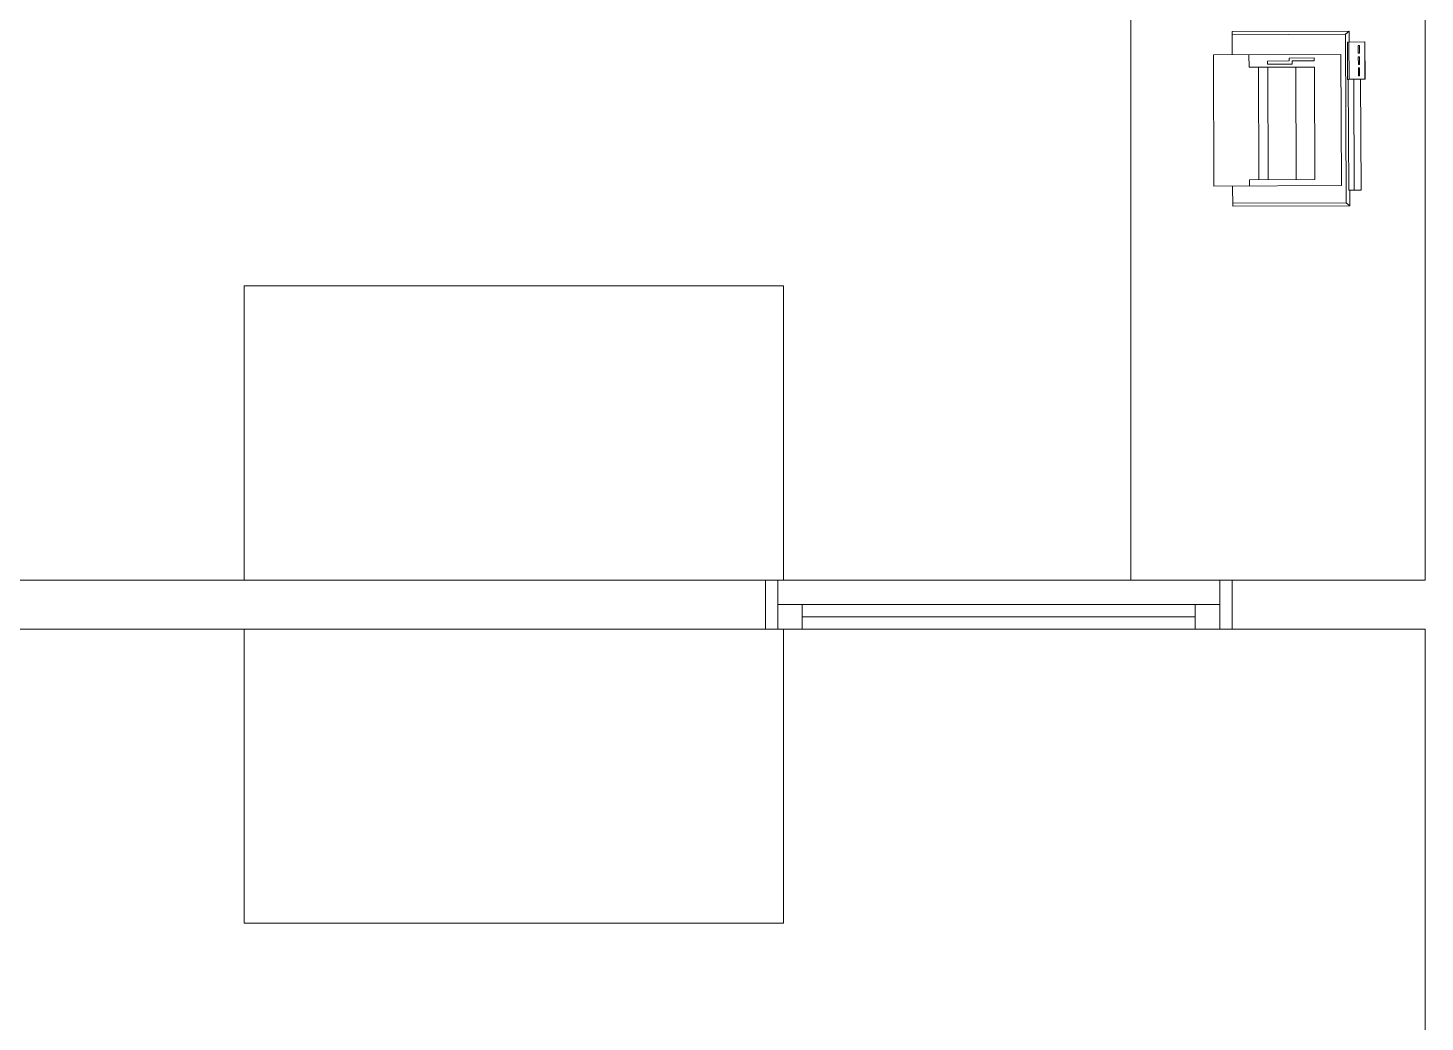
# Model space of a CAD drawing. Header units: millimetres. Extents: x -2143172 to 5255, y -610845 to 279739.
# Drawn here: x -1232840 to -1229991, y -15071 to -13044 of the extents above; entities that cross this region are included whole.
import ezdxf

# ---------------------------------------------------------------- set-up
doc = ezdxf.new("R2010")
doc.units = ezdxf.units.MM
doc.header["$LTSCALE"] = 30
doc.layers.get('0').update_dxf_attribs({"lineweight": 5})
for name, color, linetype, lineweight in [('Aluminum', 7, 'Continuous', 5), ('LOADING', 163, 'Continuous', 5), ('Walls', 32, 'Continuous', 5)]:
    doc.layers.add(name, color=color, linetype=linetype, lineweight=lineweight)

# ---------------------------------------------------------------- blocks, each defined once
blk = doc.blocks.new('ITPPLT2C-P')
at = {"color": 0}
for p, q in [((0.0229, 0.0318), (0.2618, 0.0318)), ((0.0304, 0.0256), (0.0229, 0.0318)), ((0.0229, 0), (0.0229, 0.0318)), ((0.2618, -0.0096), (0.2618, 0.0318)), ((0, 0), (0, -0.2262)), ((0.0252, 0), (0, 0)), ((0.0139, 0), (0.0139, -0.2262)), ((0.0252, 0), (0.0139, 0)), ((0.0252, -0.2262), (0.0252, 0)), ((0.0304, -0.3182), (0.0304, 0.0256)), ((0.0304, 0.0256), (0.2618, 0.0256)), ((0.0401, -0.2769), (0.0401, -0.0096)), ((0.3, -0.0096), (0.0401, -0.0096)), ((0.0939, -0.2515), (0.0939, -0.0222)), ((0.0939, -0.0222), (0.2274, -0.0222)), ((0.1321, -0.2515), (0.1321, -0.0222)), ((0.1894, -0.2515), (0.1894, -0.0222)), ((0.2082, -0.2515), (0.2082, -0.0222)), ((0.2274, -0.0222), (0.2274, -0.0096)), ((0.3, -0.2769), (0.3, -0.0096)), ((-0.0091, -0.2262), (0.0267, -0.2262)), ((-0.0091, -0.3023), (-0.0091, -0.2262)), ((-0.0087, -0.2262), (0.0236, -0.2262)), ((-0.0087, -0.3023), (-0.0087, -0.2262)), ((0, -0.2262), (0.0252, -0.2262)), ((0.0139, -0.2262), (0.0252, -0.2262)), ((0.0236, -0.2262), (0.0236, -0.3023)), ((0.0267, -0.2262), (0.0267, -0.3023)), ((0.0023, -0.2495), (0.0023, -0.2334)), ((0.0023, -0.2334), (0.0045, -0.2334)), ((0.0045, -0.2495), (0.0023, -0.2495)), ((0.0023, -0.2721), (0.0023, -0.2562)), ((0.0023, -0.2562), (0.0045, -0.2562)), ((0.0045, -0.2334), (0.0045, -0.2495)), ((0.0045, -0.2562), (0.0045, -0.2721)), ((0.2274, -0.2515), (0.0939, -0.2515)), ((0.2274, -0.2769), (0.2274, -0.2515)), ((0.0045, -0.2721), (0.0023, -0.2721)), ((0.0023, -0.295), (0.0023, -0.2793)), ((0.0023, -0.2793), (0.0045, -0.2793)), ((0.0045, -0.2793), (0.0045, -0.295)), ((0.3, -0.2769), (0.0401, -0.2769)), ((0.0947, -0.2701), (0.0947, -0.2641)), ((0.0947, -0.2641), (0.1395, -0.2641)), ((0.1457, -0.2701), (0.0947, -0.2701)), ((0.1395, -0.2575), (0.19, -0.2575)), ((0.1395, -0.2641), (0.1395, -0.2575)), ((0.19, -0.2641), (0.1457, -0.2641)), ((0.1457, -0.2641), (0.1457, -0.2701)), ((0.19, -0.2575), (0.19, -0.2641)), ((0.2618, -0.2769), (0.2618, -0.3246)), ((0.0267, -0.3023), (-0.0091, -0.3023)), ((0.0236, -0.3023), (-0.0087, -0.3023)), ((0.0045, -0.295), (0.0023, -0.295)), ((0.0229, -0.3246), (0.0229, -0.3023)), ((0.0304, -0.3182), (0.0229, -0.3246)), ((0.0229, -0.3246), (0.2618, -0.3246)), ((0.0304, -0.3182), (0.2618, -0.3182))]:
    blk.add_line(p, q, dxfattribs=at)

msp = doc.modelspace()

# ---------------------------------------------------------------- linework, layer by layer
at = {"layer": 'Aluminum', "color": 5}
for p, q in [((-1231335.8, -14169.7), (-1230384.4, -14169.7)), ((-1231310.8, -14169.7), (-1231310.8, -14269.7)), ((-1230409.4, -14169.7), (-1230409.4, -14269.7)), ((-1231310.8, -14219.7), (-1230409.4, -14219.7)), ((-1231260.8, -14219.7), (-1231260.8, -14269.7)), ((-1230459.4, -14219.7), (-1230459.4, -14269.7)), ((-1231335.8, -14269.7), (-1230384.4, -14269.7)), ((-1230459.4, -14244.7), (-1231260.8, -14244.7))]:
    msp.add_line(p, q, dxfattribs=at)
at = {"layer": 'LOADING'}
for p, q in [((-1229990.9, -14169.7, -0.1), (-1229990.9, -11094.7, -0.1)), ((-1230590.9, -14169.7, -0.1), (-1230590.9, -11694.7, -0.1))]:
    msp.add_line(p, q, dxfattribs=at)
at = {"layer": 'LOADING', "elevation": -0.1}
for points in [[(-1232399.1, -13569.7), (-1231299.1, -13569.7), (-1231299.1, -14169.7), (-1232399.1, -14169.7)], [(-1232399.1, -14269.7), (-1231299.1, -14269.7), (-1231299.1, -14869.7), (-1232399.1, -14869.7)]]:
    msp.add_lwpolyline(points, close=True, dxfattribs=at)
at = {"layer": 'Walls'}
for p, q in [((-1229990.9, -14169.7), (-1229990.9, -11094.7)), ((-1231335.8, -14169.7), (-1233990.9, -14169.7)), ((-1231335.8, -14169.7), (-1231335.8, -14269.7)), ((-1229990.9, -14169.7), (-1230384.4, -14169.7)), ((-1230384.4, -14169.7), (-1230384.4, -14269.7)), ((-1231335.8, -14269.7), (-1233990.9, -14269.7)), ((-1229990.9, -14269.7), (-1230384.4, -14269.7)), ((-1229990.9, -17344.7), (-1229990.9, -14269.7))]:
    msp.add_line(p, q, dxfattribs=at)

# ---------------------------------------------------------------- block references
at = {"layer": 'LOADING', "extrusion": (-1.23702e-08, 3.1951e-06, -1), "xscale": -1000.000000000004, "yscale": 1000.000000000011, "zscale": 1000.000000000009, "rotation": 179.7781739466546}
msp.add_blockref('ITPPLT2C-P', (1230121.4, -13374.7, 0.1), dxfattribs=at)

doc.saveas('drawing.dxf')
